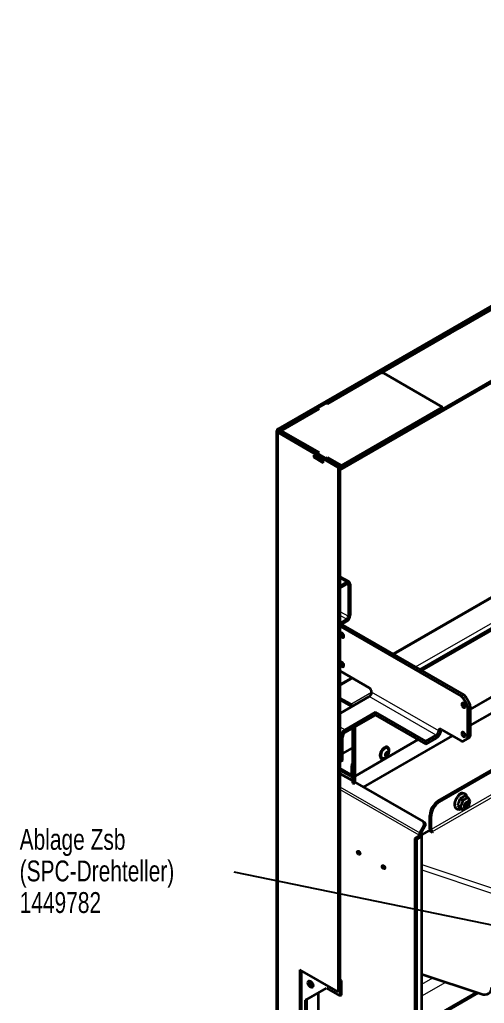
# Paper-space layout 'Blatt1' of a CAD drawing. Header units: millimetres. Extents: x 0 to 1189, y 0 to 841.
# Drawn here: x 711.2 to 789.1, y 587.6 to 752.7 of the extents above; entities that cross this region are included whole.
import ezdxf

# ---------------------------------------------------------------- set-up
doc = ezdxf.new("R2010")
doc.units = ezdxf.units.MM
doc.layers.add('BESCHRIFTUNG', color=5, linetype='Continuous')
doc.styles.add('SLDTEXTSTYLE2', font='TXT', dxfattribs={"width": 0.75})
doc.dimstyles.new('SLDDIMSTYLE0', dxfattribs={"dimtxt": 0.18, "dimasz": 0.7, "dimexe": 0, "dimexo": 0.0625, "dimgap": 0, "dimtad": 0, "dimtih": 1, "dimtoh": 1, "dimdec": 0, "dimrnd": 1e-09, "dimzin": 0, "dimdsep": 46, "dimtxsty": 'Standard', "dimblk1": 'DOT', "dimblk2": 'DOT', "dimsah": 1, "dimcen": 0.09, "dimadec": 0, "dimazin": 0, "dimtfac": 0.7, "dimtdec": 0, "dimtofl": 0, "dimtmove": 0, "dimatfit": 3, "dimldrblk": 'DOT', "dimfxl": 1, "dimfrac": 2, "dimtolj": 1, "dimtzin": 0, "dimarcsym": 0})

# ---------------------------------------------------------------- blocks, each defined once
blk = doc.blocks.new('SW_NOTE_0_11')
at = {"layer": 'BESCHRIFTUNG', "color": 0, "char_height": 3.5, "attachment_point": 1, "style": 'SLDTEXTSTYLE2'}
for s, insert in [('Ablage Zsb', (-36.01, 7.23)), ('(SPC-Drehteller)', (-36.01, 1.93)), ('1449782', (-36.01, -3.37))]:
    blk.add_mtext(s, dxfattribs=dict(at, insert=insert))
blk = doc.blocks.new('_Dot')
at = {"color": 0, "linetype": 'ByBlock', "lineweight": -2}
blk.add_line((-0.5, 0), (-1, 0), dxfattribs=at)
at = {"color": 0, "linetype": 'ByBlock', "const_width": 0.5}
blk.add_lwpolyline([(-0.25, 0, 1), (0.25, 0, 1)], format="xyb", close=True, dxfattribs=at)

psp = doc.layouts.new('Blatt1')

# ---------------------------------------------------------------- linework, layer by layer
at = {"color": 7, "linetype": 'Continuous', "lineweight": 35}
for p, q in [((873.441, 752.659), (754.506, 683.999)), ((873.724, 752.495), (754.789, 683.835)), ((764.889, 677.351), (869.937, 737.994)), ((764.889, 677.025), (869.937, 737.668)), ((806.125, 713.144), (784.911, 700.898)), ((783.497, 700.082), (771.854, 693.361)), ((783.426, 700.057), (784.982, 700.955)), ((783.426, 700.041), (783.426, 700.057)), ((783.483, 700.09), (783.497, 700.082)), ((784.911, 700.898), (784.897, 700.906)), ((784.982, 700.955), (784.982, 700.939)), ((771.703, 693.306), (762.793, 688.162)), ((782.114, 687.622), (772.268, 693.306)), ((761.379, 687.346), (755.298, 683.835)), ((762.538, 688.309), (761.124, 687.493)), ((761.124, 687.493), (761.379, 687.346)), ((761.124, 687.199), (761.124, 687.493)), ((762.793, 688.162), (762.538, 688.309)), ((765.143, 677.825), (782.114, 687.622)), ((765.143, 677.498), (782.114, 687.295)), ((782.114, 687.295), (782.114, 687.622)), ((754.271, 683.672), (754.271, 401.312)), ((754.789, 683.509), (764.889, 677.678)), ((755.181, 683.672), (755.181, 683.345)), ((755.298, 683.509), (761.379, 679.998)), ((754.506, 683.346), (764.606, 677.515)), ((760.516, 679.566), (760.516, 679.206)), ((762.072, 678.667), (760.516, 679.566)), ((760.615, 679.263), (760.516, 679.206)), ((760.516, 679.206), (762.072, 678.308)), ((760.615, 679.198), (760.615, 679.508)), ((760.615, 679.198), (762.029, 678.382)), ((761.379, 679.998), (761.124, 679.851)), ((761.124, 679.851), (762.538, 679.035)), ((762.029, 678.382), (762.029, 678.692)), ((762.072, 678.308), (762.072, 678.667)), ((762.538, 679.035), (762.793, 679.182)), ((762.793, 679.182), (765.143, 677.825)), ((762.793, 678.888), (762.793, 679.182)), ((786.75, 636.882), (861.279, 679.907)), ((762.029, 678.382), (762.072, 678.406)), ((764.606, 677.515), (764.889, 677.678)), ((764.606, 677.515), (764.606, 589.492)), ((764.889, 677.678), (764.889, 589.655)), ((764.889, 677.645), (765.143, 677.498)), ((764.889, 677.351), (764.889, 677.025)), ((765.143, 677.825), (765.143, 677.498)), ((766.42, 658.284), (764.889, 659.168)), ((796.48, 659.302), (773.798, 646.208)), ((764.889, 657.591), (766.02, 658.244)), ((764.889, 657.265), (766.02, 657.918)), ((764.889, 657.265), (764.889, 657.591)), ((766.303, 657.754), (766.303, 652.528)), ((766.586, 657.918), (766.586, 652.692)), ((801.033, 656.723), (778.309, 643.604)), ((801.316, 656.559), (778.592, 643.441)), ((766.02, 652.039), (764.889, 651.385)), ((766.02, 651.712), (764.889, 651.059)), ((764.889, 651.059), (764.889, 651.385)), ((765.095, 651.089), (764.889, 650.969)), ((764.971, 650.814), (764.889, 650.852)), ((764.971, 650.814), (785.231, 639.118)), ((765.395, 651.059), (785.655, 639.363)), ((764.889, 643.358), (764.971, 643.302)), ((766.867, 642.207), (764.889, 641.065)), ((764.971, 643.302), (769.779, 640.526)), ((764.971, 636.281), (769.779, 639.056)), ((781.376, 621.531), (813.903, 640.308)), ((781.588, 621.408), (814.115, 640.186)), ((786.626, 637.885), (785.955, 639.047)), ((786.75, 634.187), (795.314, 639.131)), ((764.889, 638.809), (766.705, 637.761)), ((764.889, 638.483), (766.705, 637.434)), ((786.201, 637.64), (785.531, 638.802)), ((786.75, 637.467), (786.75, 632.483)), ((764.971, 636.281), (764.889, 636.241)), ((770.851, 636.439), (765.737, 633.487)), ((765.737, 632.997), (770.851, 635.949)), ((779.291, 631.566), (770.851, 636.439)), ((770.851, 636.439), (770.851, 635.949)), ((770.851, 635.949), (779.291, 631.076)), ((786.326, 632.238), (786.326, 637.222)), ((767.375, 633.942), (767.375, 624.543)), ((766.975, 633.711), (766.975, 624.543)), ((768.854, 623.855), (783.755, 632.458)), ((779.291, 631.566), (781.022, 632.566)), ((781.871, 633.546), (785.231, 631.606)), ((764.889, 632.017), (764.889, 628.098)), ((765.313, 628.343), (765.313, 632.262)), ((767.418, 625.722), (777.992, 631.826)), ((781.022, 632.076), (779.291, 631.076)), ((779.291, 631.076), (779.291, 631.566)), ((785.531, 631.576), (786.201, 631.964)), ((785.531, 631.576), (785.955, 631.821)), ((785.955, 631.821), (786.626, 632.209)), ((772.707, 629.679), (772.495, 629.415)), ((772.495, 629.415), (772.495, 629.132)), ((772.495, 629.235), (772.707, 629.113)), ((772.495, 629.132), (772.707, 629.113)), ((772.608, 629.556), (772.919, 629.377)), ((772.919, 629.66), (772.707, 629.679)), ((772.707, 629.113), (772.919, 629.377)), ((772.919, 629.377), (772.919, 629.66)), ((765.313, 628.343), (764.889, 628.098)), ((766.705, 626.002), (764.889, 627.051)), ((766.705, 625.676), (764.889, 626.724)), ((764.889, 626.466), (765.113, 626.595)), ((764.889, 626.144), (766.975, 624.94)), ((766.809, 627.249), (766.809, 626.063)), ((766.975, 624.543), (767.375, 624.543)), ((767.375, 624.709), (778.819, 618.103)), ((785.449, 622.779), (785.403, 622.872)), ((784.594, 620.853), (785.085, 620.569)), ((785.002, 621.905), (785.493, 621.622)), ((785.493, 621.622), (785.085, 620.569)), ((786.31, 622.093), (785.493, 621.622)), ((785.819, 622.376), (786.31, 622.093)), ((786.484, 621.397), (786.201, 621.56)), ((786.718, 621.512), (786.31, 622.093)), ((786.601, 621.21), (786.718, 621.512)), ((786.608, 620.959), (786.608, 621.122)), ((779.962, 616.877), (779.962, 619.081)), ((785.002, 620.272), (785.493, 619.988)), ((785.085, 620.569), (785.493, 619.988)), ((785.493, 619.988), (786.31, 620.46)), ((785.601, 620.521), (785.884, 620.358)), ((786.184, 620.387), (786.326, 620.469)), ((786.31, 620.46), (786.31, 620.46)), ((778.819, 618.103), (779.019, 617.987)), ((780.174, 616.754), (780.174, 618.959)), ((778.16, 615.797), (778.443, 615.96)), ((778.943, 617.338), (778.274, 616.178)), ((779.143, 617.223), (778.474, 616.063)), ((779.856, 616.57), (778.578, 615.833)), ((779.856, 616.57), (780.386, 616.264)), ((780.068, 616.448), (780.086, 616.458)), ((780.492, 616.326), (780.386, 616.387)), ((780.386, 616.264), (780.492, 616.326)), ((777.438, 615.26), (778.16, 615.677)), ((777.438, 615.26), (777.438, 474.815)), ((777.721, 615.096), (777.438, 615.26)), ((777.721, 615.096), (778.443, 615.513)), ((777.721, 615.096), (777.721, 474.651)), ((778.603, 475.292), (778.603, 615.737)), ((764.606, 589.492), (758.183, 593.2)), ((758.183, 593.2), (758.183, 544.044)), ((758.466, 544.207), (758.466, 593.036)), ((764.889, 591.533), (765.101, 591.41)), ((765.101, 591.41), (764.889, 591.288)), ((764.889, 591.288), (764.889, 588.838)), ((765.101, 591.41), (765.101, 588.961)), ((778.603, 592.482), (788.594, 589.152)), ((759.102, 588.096), (762.637, 590.138)), ((759.314, 588.219), (762.637, 590.138)), ((762.637, 590.138), (764.889, 588.838)), ((764.606, 589.492), (764.889, 589.655)), ((759.314, 588.219), (759.102, 588.096)), ((759.102, 548.739), (759.102, 588.096)), ((759.314, 548.862), (759.314, 588.219)), ((761.294, 567.559), (761.294, 589.362)), ((765.101, 588.961), (764.889, 588.838)), ((778.603, 583.843), (788.091, 589.32))]:
    psp.add_line(p, q, dxfattribs=at)
at = {"color": 8, "linetype": 'Continuous', "lineweight": 18}
for p, q in [((754.506, 683.999), (754.789, 683.835)), ((754.789, 683.509), (754.506, 683.346)), ((754.789, 683.835), (754.789, 683.509)), ((755.298, 683.509), (755.298, 683.215)), ((754.506, 683.346), (754.506, 400.986)), ((764.889, 658.897), (766.02, 658.244)), ((773.958, 646.116), (796.753, 659.275)), ((766.02, 657.918), (766.303, 657.754)), ((777.568, 644.032), (800.363, 657.191)), ((764.889, 653.345), (766.303, 652.528)), ((764.889, 652.692), (766.02, 652.039)), ((765.395, 651.059), (764.971, 650.814)), ((764.889, 640.88), (767.027, 642.115)), ((766.705, 637.761), (770.203, 639.78)), ((781.022, 632.566), (769.779, 639.056)), ((781.446, 633.301), (770.203, 639.791)), ((785.231, 639.118), (785.655, 639.363)), ((785.955, 639.047), (785.531, 638.802)), ((766.705, 637.434), (766.705, 637.761)), ((786.201, 637.64), (786.626, 637.885)), ((786.75, 637.467), (786.326, 637.222)), ((815.529, 637.164), (780.174, 616.754)), ((780.386, 616.387), (815.741, 636.797)), ((764.889, 633.977), (765.737, 633.487)), ((767.418, 625.722), (767.418, 633.967)), ((781.022, 632.566), (781.022, 632.076)), ((781.446, 633.301), (781.871, 633.546)), ((786.326, 632.238), (786.75, 632.483)), ((786.626, 632.209), (786.201, 631.964)), ((765.313, 629.607), (766.975, 630.567)), ((765.313, 629.367), (766.975, 630.326)), ((766.809, 626.063), (766.705, 626.002)), ((766.705, 626.002), (766.705, 625.676)), ((766.975, 627.153), (766.809, 627.249)), ((766.809, 626.063), (766.975, 625.967)), ((764.889, 623.905), (778.274, 616.178)), ((778.16, 615.797), (764.889, 623.458)), ((781.376, 621.531), (781.588, 621.408)), ((780.174, 618.959), (779.962, 619.081)), ((778.16, 615.797), (778.16, 615.677)), ((778.474, 616.063), (778.274, 616.178)), ((779.143, 617.223), (778.943, 617.338)), ((780.174, 616.754), (779.962, 616.877)), ((780.386, 616.387), (780.386, 616.264)), ((778.16, 615.677), (778.443, 615.513)), ((778.443, 615.513), (778.443, 475.068)), ((778.603, 610.846), (790.626, 606.839)), ((778.603, 609.956), (790.326, 606.049)), ((778.603, 590.781), (780.471, 591.859)), ((778.603, 588.821), (782.623, 591.142)), ((778.603, 584.249), (787.645, 589.468))]:
    psp.add_line(p, q, dxfattribs=at)
at = {"color": 7, "linetype": 'Continuous', "lineweight": 35, "flags": 128}
for points in [[(755.203, 683.27), (755.188, 683.3), (755.181, 683.345)], [(764.957, 649.516), (764.979, 649.371), (765.044, 649.223), (765.14, 649.093), (765.254, 649.001), (765.367, 648.962), (765.464, 648.98), (765.528, 649.055), (765.551, 649.173), (765.528, 649.317), (765.464, 649.465), (765.367, 649.595), (765.254, 649.687), (765.14, 649.727), (765.044, 649.708), (764.979, 649.634), (764.957, 649.516)], [(764.957, 644.616), (764.979, 644.472), (765.044, 644.324), (765.14, 644.194), (765.254, 644.102), (765.367, 644.063), (765.464, 644.081), (765.528, 644.155), (765.551, 644.274), (765.528, 644.418), (765.464, 644.566), (765.367, 644.696), (765.254, 644.788), (765.14, 644.827), (765.044, 644.809), (764.979, 644.735), (764.957, 644.616)], [(785.321, 637.759), (785.344, 637.615), (785.408, 637.467), (785.505, 637.337), (785.618, 637.245), (785.732, 637.205), (785.828, 637.224), (785.893, 637.298), (785.915, 637.416), (785.893, 637.561), (785.828, 637.709), (785.732, 637.839), (785.618, 637.931), (785.505, 637.97), (785.408, 637.952), (785.344, 637.878), (785.321, 637.759)], [(785.321, 632.86), (785.344, 632.716), (785.408, 632.567), (785.505, 632.437), (785.618, 632.346), (785.732, 632.306), (785.828, 632.325), (785.893, 632.399), (785.915, 632.517), (785.893, 632.662), (785.828, 632.81), (785.732, 632.94), (785.618, 633.032), (785.505, 633.071), (785.408, 633.052), (785.344, 632.978), (785.321, 632.86)], [(772.452, 630.534), (772.325, 630.474), (772.133, 630.334), (771.954, 630.144), (771.8, 629.919), (771.682, 629.674), (771.608, 629.424), (771.582, 629.188), (771.608, 628.98), (771.673, 628.83)], [(772.854, 630.514), (772.767, 630.532), (772.588, 630.515), (772.396, 630.433), (772.203, 630.293), (772.024, 630.104), (771.871, 629.879), (771.753, 629.633), (771.678, 629.383), (771.653, 629.147), (771.678, 628.94), (771.753, 628.776), (771.816, 628.705)], [(773.036, 630.178), (772.969, 630.31), (772.854, 630.407), (772.705, 630.443), (772.532, 630.414), (772.35, 630.323), (772.171, 630.177), (772.008, 629.986), (771.874, 629.764), (771.779, 629.529), (771.73, 629.297), (771.73, 629.086), (771.779, 628.911), (771.874, 628.785), (772.008, 628.718), (772.171, 628.715), (772.189, 628.718)], [(772.954, 629.539), (772.935, 629.637), (772.882, 629.699), (772.801, 629.715), (772.707, 629.682), (772.612, 629.605), (772.532, 629.497), (772.478, 629.373), (772.459, 629.253), (772.478, 629.155), (772.532, 629.093), (772.612, 629.077), (772.707, 629.11), (772.801, 629.187), (772.882, 629.295), (772.935, 629.418), (772.954, 629.539)], [(785.835, 622.725), (785.691, 622.779), (785.492, 622.785), (785.274, 622.727), (785.048, 622.607), (784.826, 622.43), (784.62, 622.207)], [(785.582, 622.79), (785.581, 622.791), (785.456, 622.863), (785.298, 622.865), (785.123, 622.796), (784.949, 622.663), (784.791, 622.479), (784.666, 622.263), (784.665, 622.261)], [(784.62, 622.207), (784.438, 621.947), (784.291, 621.665), (784.185, 621.373), (784.127, 621.088), (784.119, 620.823), (784.161, 620.591), (784.251, 620.404), (784.385, 620.272), (784.42, 620.25)], [(786.184, 620.387), (786.11, 620.352), (785.972, 620.331), (785.859, 620.375), (785.785, 620.48), (785.76, 620.632), (785.785, 620.815), (785.859, 621.005), (785.972, 621.179), (786.11, 621.317), (786.258, 621.402), (786.396, 621.424), (786.509, 621.38), (786.583, 621.275), (786.608, 621.122), (786.608, 621.122)], [(786.608, 620.959), (786.587, 621.072), (786.526, 621.142), (786.434, 621.16), (786.326, 621.122), (786.217, 621.035), (786.126, 620.911), (786.064, 620.77), (786.043, 620.632), (786.064, 620.52), (786.126, 620.449), (786.217, 620.431), (786.326, 620.469), (786.434, 620.556), (786.526, 620.68), (786.587, 620.822), (786.608, 620.959)], [(768.026, 612.56), (767.936, 612.632), (767.861, 612.734), (767.81, 612.85), (767.792, 612.964), (767.81, 613.057), (767.861, 613.115), (767.936, 613.13), (768.026, 613.098), (768.115, 613.026), (768.191, 612.924), (768.241, 612.808), (768.259, 612.694), (768.241, 612.601), (768.191, 612.543), (768.115, 612.529), (768.026, 612.56)], [(772.183, 610.159), (772.094, 610.231), (772.018, 610.333), (771.968, 610.45), (771.95, 610.563), (771.968, 610.656), (772.018, 610.715), (772.094, 610.729), (772.183, 610.698), (772.273, 610.626), (772.348, 610.524), (772.399, 610.407), (772.417, 610.294), (772.399, 610.201), (772.348, 610.143), (772.273, 610.128), (772.183, 610.159)], [(759.526, 591.036), (759.552, 591.189), (759.625, 591.294), (759.738, 591.338), (759.877, 591.316), (760.024, 591.231), (760.163, 591.093), (760.275, 590.918), (760.349, 590.728), (760.375, 590.546), (760.349, 590.393), (760.275, 590.289), (760.163, 590.244), (760.024, 590.266), (759.877, 590.351), (759.738, 590.489), (759.625, 590.664), (759.552, 590.854), (759.526, 591.036)], [(759.717, 591.335), (759.703, 591.318), (759.653, 591.187), (759.653, 591.017), (759.703, 590.828), (759.798, 590.643), (759.926, 590.484), (760.071, 590.371), (760.216, 590.316), (760.304, 590.317)], [(760.267, 590.617), (760.295, 590.697), (760.289, 590.802), (760.25, 590.916), (760.184, 591.021), (760.1, 591.102), (760.012, 591.147), (759.933, 591.147), (759.875, 591.104), (759.846, 591.024), (759.852, 590.919), (759.891, 590.805), (759.958, 590.7), (760.041, 590.618), (760.129, 590.574), (760.208, 590.574), (760.267, 590.617)], [(788.594, 589.152), (788.931, 589.071), (789.256, 589.055), (789.556, 589.107), (789.818, 589.222), (790.034, 589.398), (790.194, 589.627), (790.292, 589.9), (790.326, 590.208)]]:
    psp.add_lwpolyline(points, dxfattribs=at)
at = {"color": 8, "linetype": 'Continuous', "lineweight": 18, "flags": 128}
for points in [[(773.081, 629.64), (773.113, 629.768), (773.138, 630.004)], [(771.816, 628.705), (771.871, 628.666), (772.024, 628.619), (772.203, 628.636), (772.396, 628.718), (772.588, 628.858), (772.676, 628.944)]]:
    psp.add_lwpolyline(points, dxfattribs=at)
at = {"color": 7, "linetype": 'Continuous', "lineweight": 35}
for centre, radius, start, end in [((771.985, 692.76), 0.615, 62.60967, 117.39033), ((754.63, 683.672), 0.349, 110.78342, 249.21658), ((754.851, 683.672), 0.175, 110.78342, 249.21658), ((755.522, 683.314), 0.522, 129.83639, 172.29597), ((755.36, 683.672), 0.175, 110.78342, 249.21658), ((766.241, 657.974), 0.349, 350.78596, 129.20329), ((766.131, 657.782), 0.175, 350.78596, 129.20329), ((765.358, 652.748), 1.229, 302.60548, 357.39452), ((765.689, 652.556), 0.615, 302.60548, 357.39452), ((765.219, 650.814), 0.302, 54.38242, 114.30712), ((769.282, 639.749), 0.922, 2.60548, 57.39452), ((769.282, 639.833), 0.922, 302.60548, 357.39452), ((784.772, 638.384), 0.866, 28.85561, 58.04533), ((785.197, 638.629), 0.866, 28.85561, 58.04533), ((766.267, 637.071), 0.817, 27.46203, 57.59138), ((766.585, 637.245), 0.224, 22.66796, 57.44977), ((785.46, 637.192), 0.866, 1.9565, 31.14373), ((785.885, 637.437), 0.866, 1.9565, 31.14373), ((766.731, 631.933), 1.844, 122.60548, 177.39452), ((766.234, 632.22), 0.922, 122.60548, 177.39452), ((780.028, 633.629), 1.844, 302.60548, 357.39452), ((780.525, 633.343), 0.922, 302.60548, 357.39452), ((781.705, 633.343), 0.262, 50.79671, 189.21404), ((786.449, 632.454), 0.302, 305.69804, 5.62038), ((785.406, 631.851), 0.302, 234.38183, 294.31395), ((786.025, 632.209), 0.302, 305.69804, 5.62038), ((768.226, 627.203), 1.417, 151.95156, 178.16443), ((766.746, 626.052), 0.0643, 230.79671, 9.21404), ((767.449, 625.655), 0.0741, 114.37466, 174.3052), ((766.866, 625.9), 0.275, 234.38242, 294.30712), ((783.032, 618.942), 3.074, 122.60548, 177.39452), ((783.244, 618.819), 3.074, 122.60548, 177.39452), ((784.888, 620.538), 0.427, 247.38376, 306.06289), ((778.491, 617.657), 0.553, 324.81491, 53.64876), ((778.691, 617.541), 0.553, 324.81491, 53.64876), ((778.95, 615.77), 0.79, 148.85627, 178.0435), ((778.138, 615.737), 0.0643, 290.78342, 69.21658), ((778.656, 615.953), 0.213, 148.85627, 178.0435), ((778.358, 615.737), 0.239, 290.78342, 69.21658), ((780.858, 616.915), 0.898, 182.42472, 212.95228), ((780.634, 616.775), 0.461, 182.60548, 237.39452), ((768.606, 613.164), 0.535, 191.47047, 228.52415), ((772.764, 610.764), 0.535, 191.46943, 228.5252)]:
    psp.add_arc(centre, radius, start, end, dxfattribs=at)
at = {"color": 8, "linetype": 'Continuous', "lineweight": 18}
psp.add_arc((772.663, 630.074), 0.481, 351.65331, 66.45861, dxfattribs=at)
at = {"color": 7, "linetype": 'Continuous', "lineweight": 35}
for points, knots in [([(771.676, 628.781), (771.688, 628.76), (771.729, 628.688), (771.842, 628.617), (772.001, 628.578), (772.179, 628.599), (772.366, 628.675), (772.554, 628.807), (772.703, 628.947), (772.777, 629.05), (772.801, 629.083)], [0, 0, 0, 0, 0.0606277, 0.2059567, 0.3479953, 0.4903135, 0.6359607, 0.7838393, 0.932032, 1, 1, 1, 1]), ([(772.188, 628.723), (772.236, 628.733), (772.354, 628.757), (772.529, 628.843), (772.707, 628.971), (772.865, 629.141), (772.991, 629.35), (773.075, 629.588), (773.086, 629.754), (773.091, 629.836)], [0, 0, 0, 0, 0.09408991, 0.23287742, 0.37229079, 0.51809454, 0.67874737, 0.84136579, 1, 1, 1, 1]), ([(772.611, 630.592), (772.587, 630.591), (772.541, 630.589), (772.492, 630.565), (772.469, 630.555)], [0, 0, 0, 0, 0.5303427, 1, 1, 1, 1]), ([(773.153, 630.024), (773.151, 630.062), (773.148, 630.172), (773.105, 630.333), (773.012, 630.483), (772.876, 630.576), (772.738, 630.613), (772.645, 630.598), (772.611, 630.592)], [0, 0, 0, 0, 0.10470946, 0.30470243, 0.50417682, 0.69893764, 0.88939187, 1, 1, 1, 1]), ([(773.003, 629.413), (773.006, 629.418), (773.05, 629.5), (773.104, 629.67), (773.148, 629.871), (773.151, 629.985), (773.153, 630.024)], [0, 0, 0, 0, 0.0229338, 0.4086567, 0.7951637, 1, 1, 1, 1]), ([(773.091, 629.836), (773.088, 629.912), (773.084, 630.027), (773.045, 630.135), (773.032, 630.171)], [0, 0, 0, 0, 0.6617694, 1, 1, 1, 1]), ([(786.236, 622.136), (786.235, 622.138), (786.227, 622.22), (786.169, 622.363), (786.055, 622.548), (785.936, 622.67), (785.851, 622.709), (785.83, 622.719)], [0, 0, 0, 0, 0.0106807, 0.3234065, 0.6187065, 0.9051724, 1, 1, 1, 1]), ([(785.002, 621.905), (784.968, 621.787), (784.899, 621.551), (784.762, 621.198), (784.651, 620.971), (784.594, 620.853)], [0, 0, 0, 0, 0.3208315, 0.6462101, 1, 1, 1, 1]), ([(784.594, 620.853), (784.672, 620.75), (784.81, 620.568), (784.947, 620.373), (784.992, 620.29), (785.002, 620.272)], [0, 0, 0, 0, 0.4996797, 0.8890544, 1, 1, 1, 1]), ([(785.819, 622.376), (785.741, 622.321), (785.584, 622.209), (785.31, 622.051), (785.108, 621.955), (785.002, 621.905)], [0, 0, 0, 0, 0.32083146, 0.64621013, 1, 1, 1, 1]), ([(784.428, 620.251), (784.484, 620.223), (784.605, 620.163), (784.814, 620.144), (784.988, 620.158), (785.086, 620.196), (785.114, 620.207)], [0, 0, 0, 0, 0.2650217, 0.5679819, 0.8740343, 1, 1, 1, 1])]:
    psp.add_open_spline(points, degree=3, knots=knots, dxfattribs=at)

# ---------------------------------------------------------------- block references
at = {"layer": 'BESCHRIFTUNG'}
psp.add_blockref('SW_NOTE_0_11', (747.17, 609.607), dxfattribs=at)

# ---------------------------------------------------------------- leaders
psp.add_leader([(795.112, 599.699), (747.17, 609.607)], dimstyle='SLDDIMSTYLE0', dxfattribs=at)

doc.saveas('drawing.dxf')
